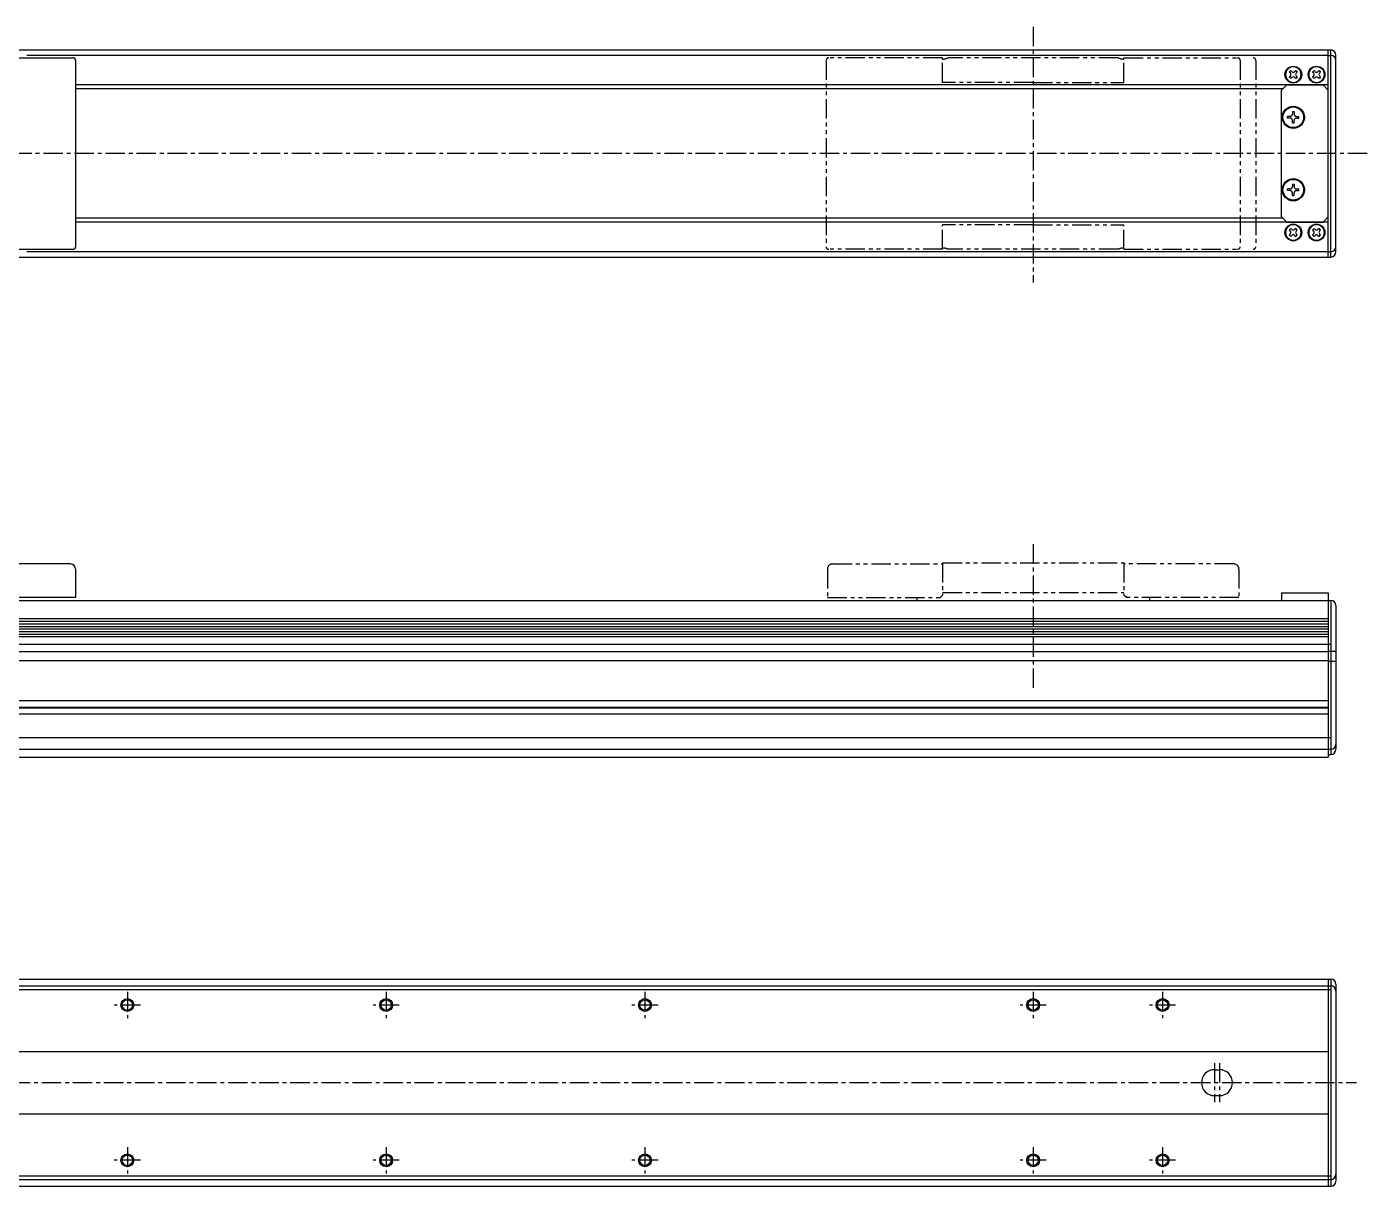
# Model space of a CAD drawing. Extents: x -684 to 308, y -74 to 438.
# Drawn here: x -210 to 308, y -10 to 438 of the extents above; entities that cross this region are included whole.
import ezdxf

# ---------------------------------------------------------------- set-up
doc = ezdxf.new("R2010")
doc.units = 0
for name, pattern in [('CENTER', [12, 7.5, -1.5, 1.5, -1.5]), ('CONTINOUS', [0]), ('PHANTOM', [15, 7.5, -1.5, 1.5, -1.5, 1.5, -1.5])]:
    doc.linetypes.add(name, pattern=pattern)
doc.layers.get('0').update_dxf_attribs({"linetype": 'CONTINUOUS'})
doc.layers.add('CENTER', color=1, linetype='CENTER')

msp = doc.modelspace()

# ---------------------------------------------------------------- linework, layer by layer
at = {"color": 7, "linetype": 'CONTINOUS'}
for p, q in [((-506.96, 429.02), (294.04, 429.02)), ((-235.96, 426.02), (-191.96, 426.02)), ((293.04, 426.95), (-209.81, 426.95)), ((-190.96, 425.02), (-190.96, 353.02)), ((293.04, 349.02), (293.04, 429.02)), ((293.04, 426.95), (294.04, 426.95)), ((294.04, 349.02), (294.04, 429.02)), ((296.04, 351.02), (296.04, 427.02)), ((278, 420.46), (278.61, 421.06)), ((278.42, 420.05), (278, 420.46)), ((278.61, 421.06), (279.02, 420.65)), ((280.07, 420.65), (280.48, 421.06)), ((280.48, 421.06), (281.08, 420.46)), ((281.08, 420.46), (280.67, 420.05)), ((287, 420.46), (287.61, 421.06)), ((287.42, 420.05), (287, 420.46)), ((287.61, 421.06), (288.02, 420.65)), ((289.07, 420.65), (289.48, 421.06)), ((289.48, 421.06), (290.08, 420.46)), ((290.08, 420.46), (289.67, 420.05)), ((293.04, 415.52), (-190.96, 415.52)), ((275.04, 413.52), (277.04, 415.52)), ((277.04, 415.52), (291.04, 415.52)), ((278, 418.59), (278.42, 419)), ((278.61, 417.99), (278, 418.59)), ((279.02, 418.4), (278.61, 417.99)), ((280.48, 417.99), (280.07, 418.4)), ((281.08, 418.59), (280.48, 417.99)), ((280.67, 419), (281.08, 418.59)), ((287, 418.59), (287.42, 419)), ((287.61, 417.99), (287, 418.59)), ((288.02, 418.4), (287.61, 417.99)), ((289.48, 417.99), (289.07, 418.4)), ((290.08, 418.59), (289.48, 417.99)), ((289.67, 419), (290.08, 418.59)), ((293.04, 413.52), (291.04, 415.52)), ((275.54, 414.02), (-190.96, 414.02)), ((275.04, 364.52), (275.04, 413.52)), ((293.04, 364.52), (293.04, 413.52)), ((279.23, 405.22), (279.23, 404.28)), ((279.23, 405.22), (279.86, 405.22)), ((279.86, 405.22), (279.86, 404.28)), ((277.34, 402.71), (277.34, 403.34)), ((278.29, 403.34), (277.34, 403.34)), ((278.29, 402.71), (277.34, 402.71)), ((279.23, 400.82), (279.23, 401.77)), ((279.23, 400.82), (279.86, 400.82)), ((279.86, 400.82), (279.86, 401.77)), ((280.8, 403.34), (281.74, 403.34)), ((280.8, 402.71), (281.74, 402.71)), ((281.74, 402.71), (281.74, 403.34)), ((277.34, 374.71), (277.34, 375.34)), ((278.29, 375.34), (277.34, 375.34)), ((278.29, 374.71), (277.34, 374.71)), ((279.23, 377.22), (279.23, 376.28)), ((279.23, 377.22), (279.86, 377.22)), ((279.23, 372.82), (279.23, 373.77)), ((279.86, 377.22), (279.86, 376.28)), ((279.86, 372.82), (279.86, 373.77)), ((280.8, 375.34), (281.74, 375.34)), ((280.8, 374.71), (281.74, 374.71)), ((281.74, 374.71), (281.74, 375.34)), ((279.23, 372.82), (279.86, 372.82)), ((275.54, 364.02), (-190.96, 364.02)), ((277.04, 362.52), (275.04, 364.52)), ((291.04, 362.52), (293.04, 364.52)), ((293.04, 362.52), (-190.96, 362.52)), ((277.04, 362.52), (291.04, 362.52)), ((278.61, 360.06), (278, 359.46)), ((278, 359.46), (278.42, 359.05)), ((278.42, 358), (278, 357.59)), ((278, 357.59), (278.61, 356.99)), ((279.02, 359.65), (278.61, 360.06)), ((278.61, 356.99), (279.02, 357.4)), ((280.48, 360.06), (280.07, 359.65)), ((280.07, 357.4), (280.48, 356.99)), ((281.08, 359.46), (280.48, 360.06)), ((280.48, 356.99), (281.08, 357.59)), ((280.67, 359.05), (281.08, 359.46)), ((281.08, 357.59), (280.67, 358)), ((287.61, 360.06), (287, 359.46)), ((287, 359.46), (287.42, 359.05)), ((287.42, 358), (287, 357.59)), ((287, 357.59), (287.61, 356.99)), ((288.02, 359.65), (287.61, 360.06)), ((287.61, 356.99), (288.02, 357.4)), ((289.48, 360.06), (289.07, 359.65)), ((289.07, 357.4), (289.48, 356.99)), ((290.08, 359.46), (289.48, 360.06)), ((289.48, 356.99), (290.08, 357.59)), ((289.67, 359.05), (290.08, 359.46)), ((290.08, 357.59), (289.67, 358)), ((-506.96, 349.02), (294.04, 349.02)), ((-235.96, 352.02), (-191.96, 352.02)), ((293.04, 351.1), (-209.81, 351.1)), ((293.04, 351.1), (294.04, 351.1)), ((-192.96, 230.45), (-235.96, 230.45)), ((-190.96, 228.45), (-190.96, 217.45)), ((275.04, 219.25), (293.04, 219.25)), ((275.04, 219.25), (275.04, 216.35)), ((293.04, 219.25), (293.04, 216.35)), ((-506.96, 216.35), (294.04, 216.35)), ((-190.96, 217.45), (-234.96, 217.45)), ((293.04, 216.35), (293.04, 155.85)), ((294.04, 216.35), (294.04, 156.85)), ((296.04, 214.35), (296.04, 158.85)), ((-505.96, 209.33), (293.04, 209.33)), ((-505.96, 208.33), (293.04, 208.33)), ((-505.96, 207.34), (293.04, 207.34)), ((-505.96, 206.35), (293.04, 206.35)), ((-505.96, 205.36), (293.04, 205.36)), ((-505.96, 204.36), (293.04, 204.36)), ((-505.96, 203.37), (293.04, 203.37)), ((-505.96, 202.38), (293.04, 202.38)), ((-506.96, 199.46), (294.04, 199.46)), ((-505.96, 196.6), (293.04, 196.6)), ((-505.96, 193.1), (293.04, 193.1)), ((293.04, 196.75), (296.04, 196.75)), ((293.04, 192.95), (296.04, 192.95)), ((-508.96, 177.68), (293.04, 177.68)), ((-508.96, 172.61), (293.04, 172.61)), ((-505.96, 175.15), (293.04, 175.15)), ((-505.96, 174.85), (293.04, 174.85)), ((-506.96, 163.35), (294.04, 163.35)), ((-506.96, 158.85), (294.04, 158.85)), ((-505.96, 155.85), (293.04, 155.85)), ((293.04, 156.85), (294.04, 156.85)), ((-506.96, 70.06), (294.04, 70.06)), ((-506.96, 67.46), (294.04, 67.46)), ((293.04, 70.06), (293.04, -9.94)), ((294.04, 70.06), (294.04, -9.94)), ((296.04, 68.06), (296.04, -7.94)), ((-506.96, 66.06), (294.04, 66.06)), ((-505.96, 42.06), (293.04, 42.06)), ((249.04, 35.06), (251.04, 35.06)), ((249.04, 25.06), (251.04, 25.06)), ((-505.96, 18.06), (293.04, 18.06)), ((-506.96, -5.94), (294.04, -5.94)), ((-506.96, -7.34), (294.04, -7.34)), ((-506.96, -9.94), (294.04, -9.94))]:
    msp.add_line(p, q, dxfattribs=at)
at = {"color": 3, "linetype": 'PHANTOM'}
for p, q in [((99.04, 425.02), (99.04, 353.02)), ((144.04, 426.02), (100.04, 426.02)), ((144.04, 416.52), (144.04, 426.02)), ((211.86, 426.02), (146.22, 426.02)), ((214.04, 426.02), (258.04, 426.02)), ((214.04, 416.52), (214.04, 426.02)), ((259.04, 425.02), (259.04, 353.02)), ((265.04, 425.02), (265.04, 353.02)), ((179.04, 416.52), (144.04, 416.52)), ((179.04, 416.52), (214.04, 416.52)), ((179.04, 361.52), (144.04, 361.52)), ((144.04, 352.02), (144.04, 361.52)), ((179.04, 361.52), (214.04, 361.52)), ((214.04, 352.02), (214.04, 361.52)), ((144.04, 352.02), (100.04, 352.02)), ((211.86, 352.02), (146.22, 352.02)), ((214.04, 352.02), (258.04, 352.02)), ((99.54, 228.45), (99.54, 217.45)), ((101.54, 230.45), (144.04, 230.45)), ((144.04, 230.85), (214.04, 230.85)), ((144.04, 230.85), (144.04, 218.45)), ((214.04, 230.85), (214.04, 218.45)), ((256.54, 230.45), (214.04, 230.45)), ((258.54, 228.45), (258.54, 217.45)), ((143.04, 217.45), (144.04, 218.45)), ((144.04, 219.38), (214.04, 219.38)), ((215.04, 217.45), (214.04, 218.45)), ((99.54, 217.45), (143.04, 217.45)), ((134.04, 217.45), (134.04, 216.35)), ((258.54, 217.45), (215.04, 217.45)), ((224.04, 217.45), (224.04, 216.35))]:
    msp.add_line(p, q, dxfattribs=at)
at = {"color": 7, "linetype": 'CONTINOUS'}
for centre, radius in [((279.54, 419.52), 3.25), ((288.54, 419.52), 3.25), ((279.54, 403.02), 4.3), ((279.54, 403.02), 4), ((279.54, 375.02), 4.3), ((279.54, 375.02), 4), ((279.54, 358.52), 3.25), ((288.54, 358.52), 3.25), ((-170.96, 60.06), 2.5), ((-70.96, 60.06), 2.5), ((29.04, 60.06), 2.5), ((179.04, 60.06), 2.5), ((229.04, 60.06), 2.5), ((-170.96, 60.06), 2), ((-70.96, 60.06), 2), ((29.04, 60.06), 2), ((179.04, 60.06), 2), ((229.04, 60.06), 2), ((-170.96, 0.06), 2.5), ((-170.96, 0.06), 2), ((-70.96, 0.06), 2.5), ((-70.96, 0.06), 2), ((29.04, 0.06), 2.5), ((29.04, 0.06), 2), ((179.04, 0.06), 2.5), ((179.04, 0.06), 2), ((229.04, 0.06), 2.5), ((229.04, 0.06), 2)]:
    msp.add_circle(centre, radius, dxfattribs=at)
for centre, radius, start, end in [((-191.96, 425.02), 1, 0, 90), ((294.04, 427.02), 2, 0, 90), ((294.04, 424.95), 2, 0, 90), ((279.54, 419.52), 3, 0.0003, 0), ((277.89, 419.52), 0.742, 315, 44.9999), ((279.54, 421.17), 0.742, 225, 315), ((281.19, 419.52), 0.742, 135, 224.9999), ((288.54, 419.52), 3, 0.0003, 0), ((286.89, 419.52), 0.742, 315, 44.9999), ((288.54, 421.17), 0.742, 225, 315), ((290.19, 419.52), 0.742, 135, 224.9999), ((279.54, 417.87), 0.742, 45, 134.9999), ((288.54, 417.87), 0.742, 45, 134.9999), ((278.29, 404.28), 0.94, 270, 0), ((280.8, 404.28), 0.94, 180, 270), ((278.29, 401.77), 0.94, 0, 90.0001), ((280.8, 401.77), 0.94, 90, 180), ((278.29, 376.28), 0.94, 270, 0), ((278.29, 373.77), 0.94, 0, 90.0001), ((280.8, 376.28), 0.94, 180, 270), ((280.8, 373.77), 0.94, 90, 180), ((279.54, 358.52), 3, 0, 359.9997), ((277.89, 358.52), 0.742, 315.0001, 45), ((279.54, 360.17), 0.742, 225.0001, 315), ((279.54, 356.87), 0.742, 45, 135), ((281.19, 358.52), 0.742, 135.0001, 225), ((288.54, 358.52), 3, 0, 359.9997), ((286.89, 358.52), 0.742, 315.0001, 45), ((288.54, 360.17), 0.742, 225.0001, 315), ((288.54, 356.87), 0.742, 45, 135), ((290.19, 358.52), 0.742, 135.0001, 225), ((-191.96, 353.02), 1, 270, 0), ((294.04, 353.1), 2, 270, 0), ((294.04, 351.02), 2, 270, 0), ((-192.96, 228.45), 2, 0, 90), ((294.04, 214.35), 2, 0, 90), ((294.04, 160.85), 2, 270, 0), ((294.04, 158.85), 2, 270, 0), ((294.04, 68.06), 2, 0, 90), ((294.04, 65.46), 2, 0, 90), ((249.04, 30.06), 5, 90, 270), ((251.04, 30.06), 5, 270, 90), ((294.04, -5.34), 2, 270, 0), ((294.04, -7.94), 2, 270, 0)]:
    msp.add_arc(centre, radius, start, end, dxfattribs=at)
at = {"color": 3, "linetype": 'PHANTOM'}
for centre, radius, start, end in [((100.04, 425.02), 1, 90, 180), ((144.04, 430.52), 5, 270, 295.8419), ((214.04, 430.52), 5, 244.1581, 270), ((258.04, 425.02), 1, 0, 90), ((264.04, 425.02), 1, 0, 90), ((100.04, 353.02), 1, 180, 270), ((144.04, 347.52), 5, 64.1581, 90), ((214.04, 347.52), 5, 90, 115.8419), ((258.04, 353.02), 1, 270, 0), ((264.04, 353.02), 1, 270, 0), ((101.54, 228.45), 2, 90, 180), ((256.54, 228.45), 2, 0, 90)]:
    msp.add_arc(centre, radius, start, end, dxfattribs=at)
at = {"layer": 'CENTER', "color": 1, "linetype": 'CENTER'}
for p, q in [((179.04, 437.98), (179.04, 339.2)), ((308.1, 389.02), (-546.14, 389.02)), ((179.04, 238.05), (179.04, 181.47)), ((-170.96, 65.1), (-170.96, 55.02)), ((-70.96, 65.1), (-70.96, 55.02)), ((29.04, 65.1), (29.04, 55.02)), ((179.04, 65.1), (179.04, 55.02)), ((229.04, 65.1), (229.04, 55.02)), ((-165.92, 60.06), (-176, 60.06)), ((-65.92, 60.06), (-76, 60.06)), ((34.08, 60.06), (24, 60.06)), ((184.08, 60.06), (174, 60.06)), ((234.08, 60.06), (224, 60.06)), ((249.04, 37.6), (249.04, 22.52)), ((251.04, 37.6), (251.04, 22.52)), ((-551.99, 30.06), (303.97, 30.06)), ((-165.92, 0.06), (-176, 0.06)), ((-170.96, 5.1), (-170.96, -4.98)), ((-65.92, 0.06), (-76, 0.06)), ((-70.96, 5.1), (-70.96, -4.98)), ((34.08, 0.06), (24, 0.06)), ((29.04, 5.1), (29.04, -4.98)), ((184.08, 0.06), (174, 0.06)), ((179.04, 5.1), (179.04, -4.98)), ((234.08, 0.06), (224, 0.06)), ((229.04, 5.1), (229.04, -4.98))]:
    msp.add_line(p, q, dxfattribs=at)

doc.saveas('drawing.dxf')
